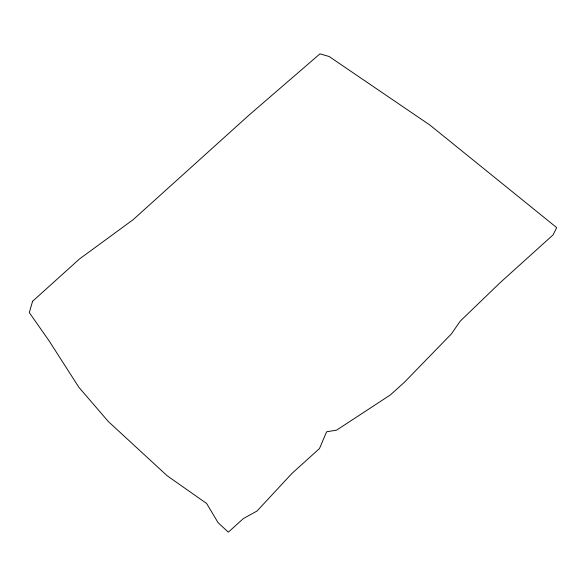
<?xml version="1.0" encoding="UTF-8"?>
<svg xmlns="http://www.w3.org/2000/svg" width="586" height="586" viewBox="0 0 586 586"><rect width="100%" height="100%" fill="white"/><g stroke="black" fill="none" stroke-linecap="round" stroke-linejoin="round"><path stroke-width="0.88" d="M32.596 301.277L29.3 312.572L49.187 340.986L78.927 387.368L108.373 421.568L167.149 475.759L206.624 503.477L218.153 522.778L228.328 532.154L243.329 518.617L257.005 511.036L292.187 473.195L319.473 448.568L326.607 431.779L336.598 430.139L390.327 394.971L404.355 382.306L451.41 333.895L460.23 321.135L500.188 282.628L553.023 234.949L556.7 227.624L430.051 125.17L329.156 56.512L319.978 53.846L248.72 115.376L133.095 219.728L79.44 259.005L32.596 301.277"/></g></svg>
